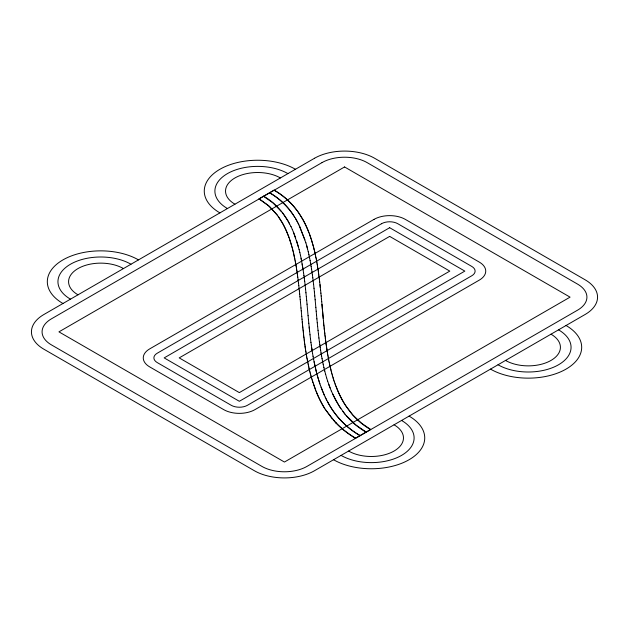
<?xml version="1.0" encoding="UTF-8"?>
<svg xmlns="http://www.w3.org/2000/svg" width="629" height="629" viewBox="0 0 629 629"><rect width="100%" height="100%" fill="white"/><g stroke="black" fill="none" stroke-linecap="round" stroke-linejoin="round"><path stroke-width="0.94" d="M274.118 190.265C283.034 195.399 290.92 202.341 297.037 210.621M259.085 198.945L268.088 205.329L276.257 213.852M370.662 429.623C361.526 424.441 353.765 417.09 347.711 408.536M366.149 432.052L355.817 424.913L346.131 415.423M366.149 432.225C357.075 426.981 349.032 419.905 342.899 411.39M360.142 435.527C346.351 427.704 335.005 415.816 327.623 401.805M360.142 435.7C345.274 427.264 333.213 414.102 325.987 398.629M269.605 192.694C279.952 198.662 288.86 207.24 294.899 217.555M269.605 192.867C279.48 198.52 287.901 206.619 294.034 216.195M263.59 196.169C274.849 202.507 283.64 212.555 289.592 223.924M263.59 196.342L272.955 202.908L281.643 211.824M336.043 422.94L333.189 419.842M336.043 423.12L325.869 410.194M353.773 415.958L361.478 423.16L370.662 429.45L355.629 438.13A120.092 69.332 0 0 1 336.138 422.916M352.94 415.226L345.746 405.674M332.285 418.969L325.162 409.094M345.085 414.346L338.968 405.721L332.686 394.053M276.941 214.552L282.264 222.8A229.294 132.381 0 0 1 288.176 235.474M277.601 215.605L269.644 206.54L259.085 198.772L274.118 190.092C286.006 196.846 295.842 206.965 302.439 218.923M282.563 212.822L288.043 220.976L291.007 226.723M297.784 211.47L302.439 218.75M278.246 216.313L282.264 222.627A229.294 132.381 0 0 1 288.176 235.301L289.01 237.636M347.043 407.757L344.519 403.747A238.603 137.759 0 0 1 337.317 389.524L335.949 386.159M340.863 408.748L335.587 400.107L331.381 391.089M345.124 404.887L344.519 403.92A238.603 137.759 0 0 1 337.317 389.697L335.084 383.8M325.162 409.267L324.47 407.993A259.014 149.537 0 0 1 316.654 392.457L316.128 391.246M294.899 217.382L297.289 221.691M295.724 218.758L298.861 224.726M298.091 223.036L304.939 239.877M326.789 400.398L325.217 397.033M291.007 226.55L292.32 229.546M325.217 397.206L323.762 393.825M299.601 226.078L305.867 242.849M324.47 395.602L321.081 387.142M292.32 229.373L295.677 238.108M323.07 392.386L320.468 385.451M331.381 391.262L328.794 384.405M293.523 232.211L298.35 246.757M315.648 390.2L312.527 381.072M330.036 387.928L327.646 381.048M309.374 233.729L311.017 238.611M288.617 236.378L289.395 238.721M335.532 385.207L334.227 381.316M310.223 236.252L308.933 232.557A250.035 144.356 0 0 0 302.478 218.743M320.468 385.624L318.777 380.341M289.395 238.548L290.433 241.851M334.652 382.731L333.818 380.073M313.368 383.674L316.615 392.638A259.014 149.537 0 0 0 324.43 408.182M310.624 237.259L312.275 242.652M289.765 239.633L290.74 242.818M319.886 383.926L317.739 376.873M333.818 380.254L333.048 377.589M312.935 382.55L312.118 379.759M311.347 239.445L312.566 243.667M326.6 377.675L327.646 381.221M296.636 240.805L299.121 249.65M333.425 379.004L332.67 376.346M290.74 242.645L291.872 246.67M291.03 243.604L292.139 247.637M311.732 378.454L312.118 379.932M318.258 378.807L317.244 375.104M332.316 375.096L332.67 376.519M311.732 378.627L310.985 375.835M305.867 242.676L307.51 248.809M325.633 374.294L326.6 377.848M312.566 243.494L313.132 245.695M331.963 373.846L332.316 375.269M311.355 377.321L310.286 373.209M312.857 244.508L313.407 246.71M331.625 372.596L331.963 374.019M316.764 373.335L317.244 375.277M292.139 247.464L292.399 248.604M306.716 245.656L308.241 251.804M310.632 374.695L309.948 371.896M313.407 246.537L314.186 249.76M331.302 371.346L331.625 372.769M324.745 370.906L325.633 374.467M292.399 248.431L292.894 250.539M316.764 373.508L315.451 368.02M313.674 247.551L314.429 250.774M292.65 249.398L293.138 251.506M331.302 371.519L330.083 366.337M316.308 371.739L314.091 361.706M309.625 370.583L309.948 372.069M330.98 370.269L329.808 365.087M299.121 249.477L299.829 252.551M323.919 367.517L324.745 371.086M293.138 251.333L293.366 252.481M309.625 370.756L309.004 367.957M314.429 250.601L314.901 252.811M293.366 252.3L293.822 254.415M309.311 369.443L308.407 365.26M314.673 251.616L315.357 254.847M293.594 253.275L294.789 258.967M308.241 251.631L308.918 254.8M299.829 252.378L300.481 255.46M323.164 364.12L323.919 367.69M308.705 366.809L308.108 363.884M315.129 253.652L315.64 256.192M329.517 363.751L329.808 365.26M294.034 255.209L295.048 260.272M315.05 366.416L313.549 358.947M329.234 362.406L329.517 363.924M308.918 254.627L309.547 257.796M300.481 255.288L301.653 261.239M322.591 361.321L323.164 364.293M315.64 256.019L315.915 257.528M307.833 362.508L308.108 364.057M328.959 361.07L329.234 362.579M315.915 257.355L316.183 258.873M328.692 359.725L328.959 361.243M307.557 361.132L307.833 362.681M309.547 257.623L310.105 260.658M301.094 258.197L303.115 269.865M322.048 358.53L322.591 361.494M307.29 359.757L307.557 361.305M316.183 258.7L316.442 260.217M328.432 358.388L328.692 359.898M295.048 260.099L295.544 262.883M316.442 260.044L316.686 261.562M328.189 357.044L328.432 358.561M307.031 358.373L307.29 359.93M295.3 261.405L295.779 264.188M310.105 260.485L310.624 263.527M313.045 356.179L313.549 359.12M321.537 355.723L322.048 358.703M306.779 356.997L307.031 358.546M316.686 261.389L316.93 262.906M327.945 355.7L328.189 357.217M306.543 355.613L306.779 357.17M316.93 262.733L317.165 264.251M327.709 354.363L327.945 355.88M295.779 264.015L296 265.501M310.624 263.354L311.119 266.397M321.057 352.924L321.537 355.904M312.574 353.412L313.045 356.352M306.307 354.237L306.543 355.786M317.165 264.078L317.393 265.595M327.481 353.018L327.709 354.536M302.172 263.944L303.54 272.75M296 265.328L296.22 266.806M306.079 352.853L306.307 354.41M317.393 265.422L317.614 266.94M327.261 351.674L327.481 353.191M296.22 266.633L296.44 268.111M320.609 350.125L321.057 353.097M312.574 353.584L311.709 347.876M305.859 351.477L306.079 353.026M317.614 266.767L317.826 268.284M327.261 351.847L326.632 347.64M311.119 266.224L311.575 269.267M296.44 267.938L296.644 269.424M327.041 350.502L326.435 346.296M305.639 350.094L305.859 351.65M317.826 268.111L318.038 269.629M296.644 269.251L296.841 270.729M312.126 350.817L311.316 345.109M311.575 269.094L312.008 272.137M320.185 347.318L320.609 350.298M305.639 350.267L305.034 345.95M318.038 269.456L318.235 270.981M296.841 270.556L297.226 273.356M305.435 348.883L304.845 344.566M318.235 270.808L318.62 273.67M297.037 271.87L297.415 274.661M326.435 346.469L326.058 343.607M319.784 344.511L320.185 347.491M318.431 272.153L318.809 275.022M312.008 271.964L312.409 275.015M326.247 345.124L325.869 342.207M303.54 272.577L303.941 275.628M297.415 274.488L297.588 275.974M319.406 341.704L319.784 344.684M310.938 342.341L311.316 345.282M304.648 343.151L304.845 344.739M318.809 274.849L318.982 276.367M297.588 275.801L297.769 277.279M325.68 340.816L325.869 342.388M312.409 274.834L312.786 277.884M303.941 275.455L304.318 278.513M304.648 343.324L304.287 340.32M318.982 276.194L319.343 279.182M325.68 340.989L325.327 338.017M297.769 277.106L298.122 280.078M304.467 341.909L304.106 338.905M318.919 337.883L319.406 341.877M310.451 338.512L310.938 342.514M325.507 339.589L325.162 336.617M312.786 277.711L313.148 280.762M304.318 278.332L304.68 281.391M319.343 279.009L319.689 281.989M298.122 279.905L298.461 282.877M303.941 337.49L304.106 339.078M324.989 335.218L325.162 336.79M318.471 334.07L318.919 338.064M310.003 334.691L310.451 338.685M303.768 336.075L303.941 337.663M324.989 335.391L324.674 332.427M313.148 280.589L313.596 284.575M304.68 281.218L305.128 285.204M298.461 282.704L298.791 285.676M319.689 281.816L320.318 287.618M303.603 334.659L303.768 336.248M324.831 333.999L324.517 331.027M303.445 333.236L303.603 334.832M318.038 330.249L318.471 334.243M310.003 334.864L309.177 327.041M320.012 284.63L320.617 290.433M313.596 284.402L314.013 288.389M305.128 285.031L305.545 289.018M298.791 285.503L299.097 288.475M303.288 331.821L303.445 333.417M324.517 331.2L324.218 328.228M303.139 330.406L303.288 331.994M324.367 329.8L324.069 326.828M299.097 288.302L299.396 291.274M317.637 326.427L318.038 330.422M305.545 288.845L305.938 292.831M309.578 331.043L308.8 323.212M302.989 328.991L303.139 330.579M323.927 325.429L324.069 327.001M314.013 288.216L314.414 292.21M302.84 327.575L302.989 329.164M320.617 290.26L320.9 293.248M299.396 291.101L299.679 294.073M302.698 326.16L302.84 327.748M323.786 324.029L323.927 325.602M317.26 322.598L317.637 326.6M305.938 292.658L306.315 296.644M302.698 326.333L302.282 321.906M320.9 293.075L321.175 296.062M323.644 322.63L323.786 324.202M314.414 292.037L314.783 296.031M299.679 293.9L299.954 296.872M302.557 324.918L302.014 319.107M323.51 321.23L323.644 322.803M316.89 318.777L317.26 322.779M308.43 319.39L308.8 323.385M299.954 296.699L300.222 299.671M321.175 295.889L321.443 298.877M323.51 321.403L321.962 304.334M314.783 295.858L315.145 299.844M306.315 296.471L306.685 300.458M321.443 298.704L321.71 301.692M323.243 318.589L321.71 301.519M316.536 314.956L316.89 318.95M306.685 300.285L307.038 304.279M308.076 315.561L308.43 319.563M300.222 299.498L300.481 302.478M301.755 316.308L302.014 319.28M315.145 299.671L315.844 307.487M316.19 311.135L316.536 315.129M307.038 304.098L308.076 315.734M300.481 302.305L300.992 308.076M301.252 310.702L301.755 316.481M315.844 307.314L316.19 311.308M300.992 307.903L301.252 310.875M355.542 438.35A120.092 69.332 0 0 1 336.138 423.089M302.478 218.916A250.035 144.356 0 0 1 308.902 232.738M394.053 424.795A32.15 18.563 0 0 1 394.053 451.048A32.15 18.563 0 0 1 348.592 451.048M401.569 420.455A42.78 24.696 0 0 1 401.569 455.388A42.78 24.696 0 0 1 341.075 455.388M409.086 416.115A53.41 30.837 0 0 1 409.086 459.728A53.41 30.837 0 0 1 333.559 459.728M551.004 334.18A32.15 18.563 0 0 1 551.004 360.433A32.15 18.563 0 0 1 505.543 360.433M558.521 329.84A42.78 24.696 0 0 1 558.521 364.773A42.78 24.696 0 0 1 498.026 364.773M566.037 325.5A53.41 30.837 0 0 1 566.037 369.113A53.41 30.837 0 0 1 490.51 369.113M77.996 294.82A32.15 18.563 0 0 1 77.996 268.567A32.15 18.563 0 0 1 123.457 268.567M70.479 299.16A42.78 24.696 0 0 1 70.479 264.227A42.78 24.696 0 0 1 130.974 264.227M62.963 303.5A53.41 30.837 0 0 1 62.963 259.887A53.41 30.837 0 0 1 138.49 259.887M234.947 204.205A32.15 18.563 0 0 1 234.947 177.952A32.15 18.563 0 0 1 280.408 177.952M227.431 208.545A42.78 24.696 0 0 1 227.431 173.612A42.78 24.696 0 0 1 287.925 173.612M219.914 212.885A53.41 30.837 0 0 1 219.914 169.272A53.41 30.837 0 0 1 295.441 169.272M314.5 158.272L43.904 314.5A42.52 24.547 0 0 0 43.904 349.221L254.368 470.728A42.52 24.547 0 0 0 314.5 470.728L585.096 314.5A42.52 24.547 0 0 0 585.096 279.779L374.632 158.272A42.52 24.547 0 0 0 314.5 158.272M322.017 162.612L51.421 318.84A31.89 18.414 0 0 0 51.421 344.881L261.884 466.388A31.89 18.414 0 0 0 306.983 466.388L577.579 310.16A31.89 18.414 0 0 0 577.579 284.119L367.116 162.612A31.89 18.414 0 0 0 322.017 162.612M344.566 166.952L58.937 331.86L284.434 462.048L570.063 297.14L344.566 166.952M374.035 219.372L149.733 348.867A22.109 12.769 0 0 0 149.733 366.919L223.704 409.628A22.109 12.769 0 0 0 254.965 409.628L479.267 280.133A22.109 12.769 0 0 0 479.267 262.081L405.296 219.372A22.109 12.769 0 0 0 374.035 219.372M381.551 223.712L157.25 353.207A11.479 6.628 0 0 0 157.25 362.587L231.22 405.288A11.479 6.628 0 0 0 247.449 405.288L471.75 275.793A11.479 6.628 0 0 0 471.75 266.413L397.78 223.712A11.479 6.628 0 0 0 381.551 223.712M389.666 227.706L164.169 357.893L239.334 401.294L464.831 271.107L389.666 227.706M389.666 236.386L179.202 357.893L239.334 392.614L449.798 271.107L389.666 236.386"/></g></svg>
